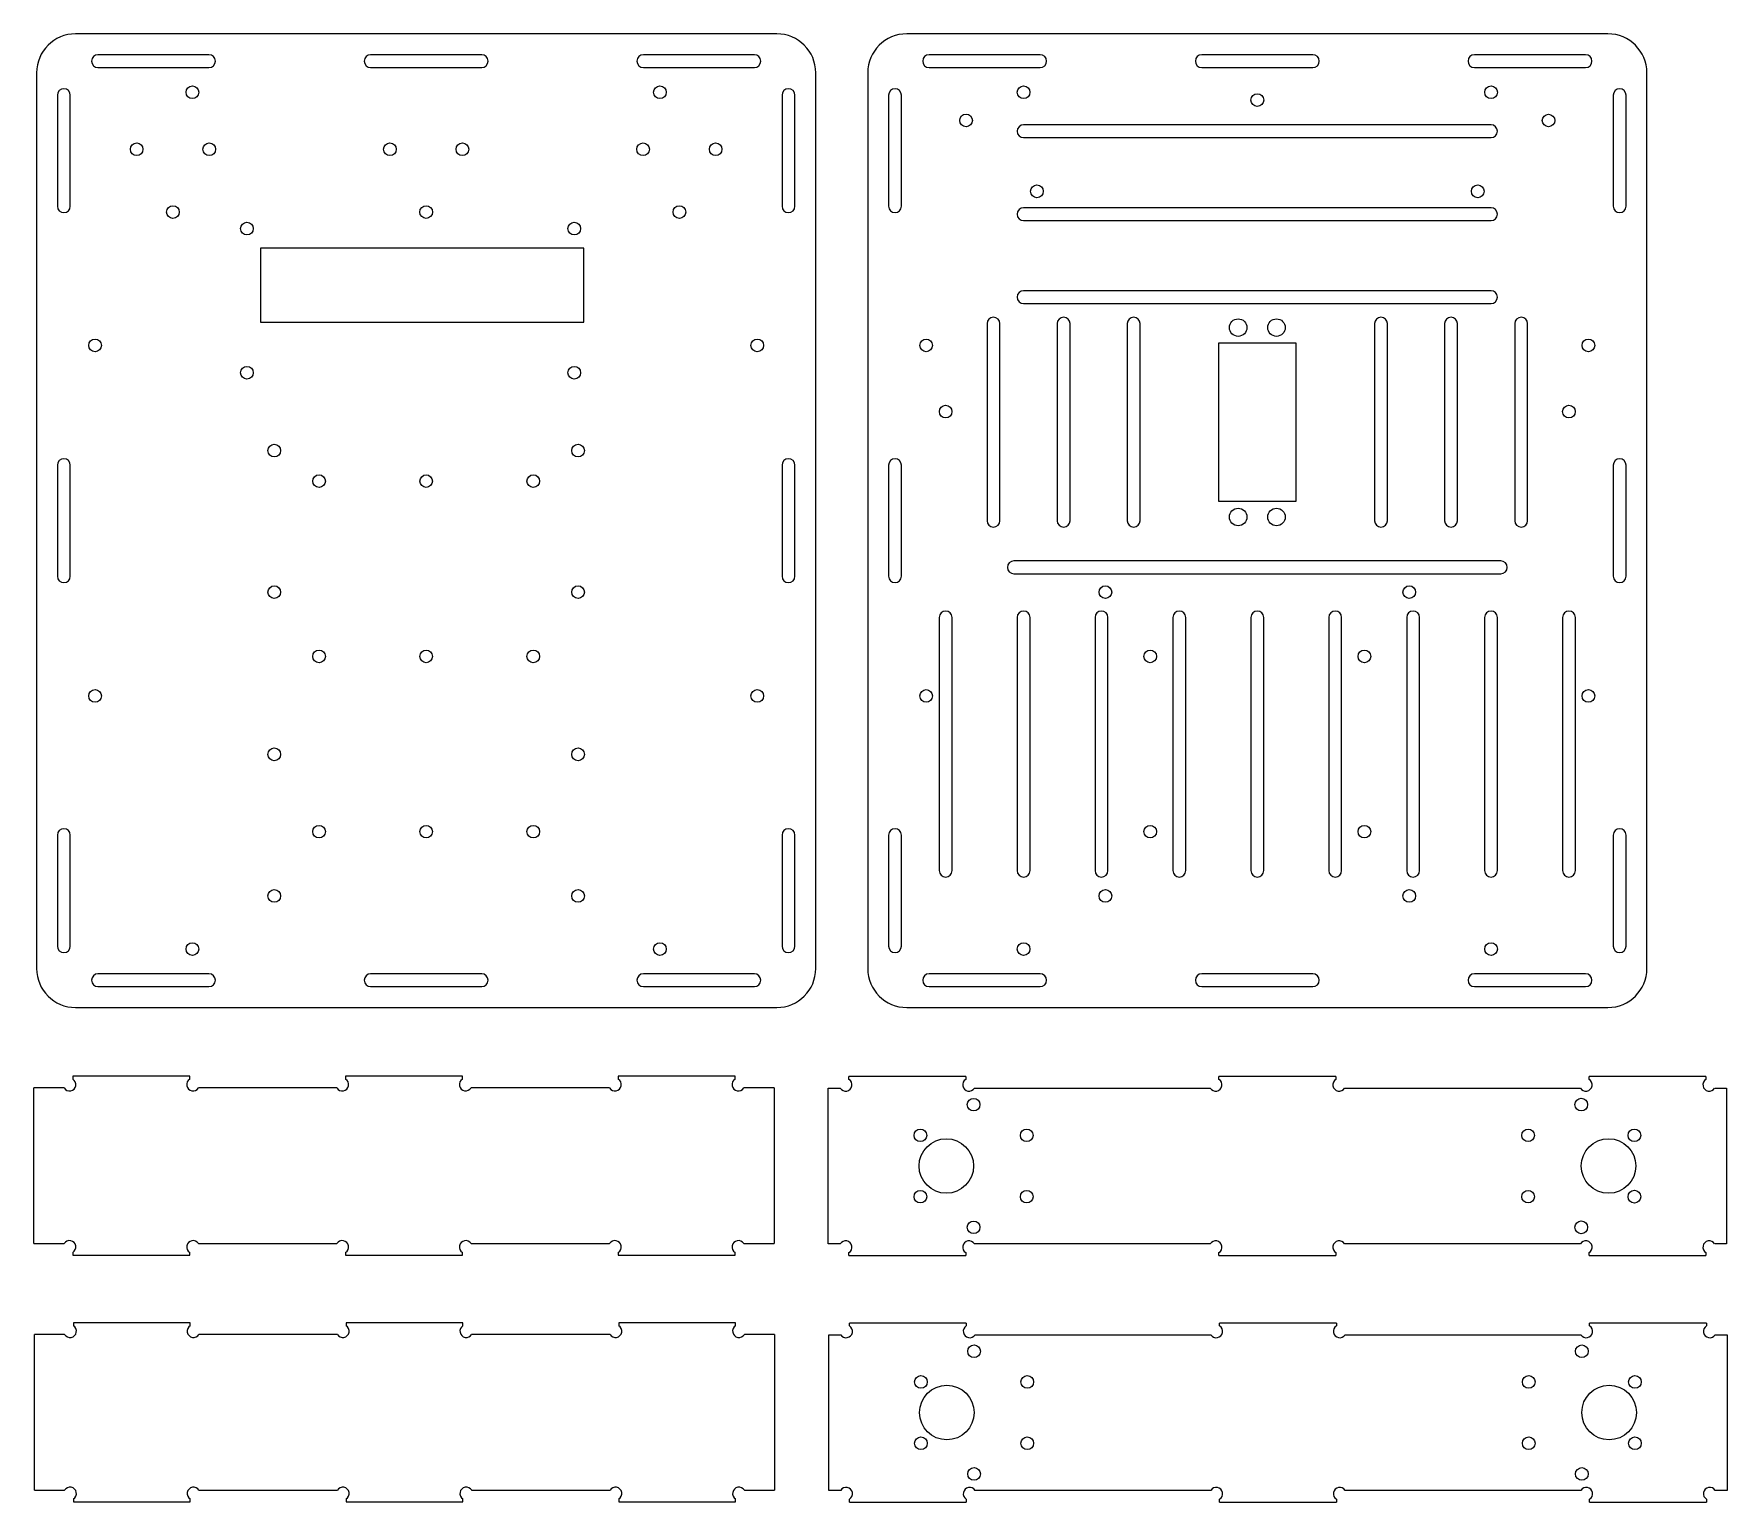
# Model space of a CAD drawing. Header units: millimetres. Extents: x 11 to 446, y 42 to 419.
import ezdxf

# ---------------------------------------------------------------- set-up
doc = ezdxf.new("R2010")
doc.units = ezdxf.units.MM

msp = doc.modelspace()

# ---------------------------------------------------------------- linework, layer by layer
at = {"color": 7, "linetype": 'Continuous', "lineweight": 15}
for p, q in [((201.72, 419.31), (21.72, 419.31)), ((415.07, 419.31), (235.07, 419.31)), ((55.97, 413.96), (27.47, 413.96)), ((125.97, 413.96), (97.47, 413.96)), ((195.97, 413.96), (167.47, 413.96)), ((269.32, 413.96), (240.82, 413.96)), ((339.32, 413.96), (310.82, 413.96)), ((409.32, 413.96), (380.82, 413.96)), ((11.72, 409.31), (11.72, 179.31)), ((27.47, 410.66), (55.97, 410.66)), ((97.47, 410.66), (125.97, 410.66)), ((167.47, 410.66), (195.97, 410.66)), ((211.72, 179.31), (211.72, 409.31)), ((225.07, 409.31), (225.07, 179.31)), ((240.82, 410.66), (269.32, 410.66)), ((310.82, 410.66), (339.32, 410.66)), ((380.82, 410.66), (409.32, 410.66)), ((425.07, 179.31), (425.07, 409.31)), ((17.07, 403.56), (17.07, 375.06)), ((20.37, 375.06), (20.37, 403.56)), ((203.07, 403.56), (203.07, 375.06)), ((206.37, 375.06), (206.37, 403.56)), ((230.42, 403.56), (230.42, 375.06)), ((233.72, 375.06), (233.72, 403.56)), ((416.42, 403.56), (416.42, 375.06)), ((419.72, 375.06), (419.72, 403.56)), ((385.07, 395.96), (265.07, 395.96)), ((265.07, 392.66), (385.07, 392.66)), ((385.07, 374.66), (265.07, 374.66)), ((265.07, 371.36), (385.07, 371.36)), ((152.22, 364.31), (69.22, 364.31)), ((69.22, 364.31), (69.22, 345.31)), ((152.22, 345.31), (152.22, 364.31)), ((385.07, 353.36), (265.07, 353.36)), ((265.07, 350.06), (385.07, 350.06)), ((69.22, 345.31), (152.22, 345.31)), ((255.69, 344.91), (255.69, 294.31)), ((258.99, 294.31), (258.99, 344.91)), ((273.69, 344.91), (273.69, 294.31)), ((276.99, 294.31), (276.99, 344.91)), ((291.69, 344.91), (291.69, 294.31)), ((294.99, 294.31), (294.99, 344.91)), ((355.15, 344.91), (355.15, 294.31)), ((358.45, 294.31), (358.45, 344.91)), ((373.15, 344.91), (373.15, 294.31)), ((376.45, 294.31), (376.45, 344.91)), ((391.15, 344.91), (391.15, 294.31)), ((394.45, 294.31), (394.45, 344.91)), ((335.07, 339.91), (315.07, 339.91)), ((315.07, 339.91), (315.07, 299.31)), ((335.07, 299.31), (335.07, 339.91)), ((17.07, 308.56), (17.07, 280.06)), ((20.37, 280.06), (20.37, 308.56)), ((203.07, 308.56), (203.07, 280.06)), ((206.37, 280.06), (206.37, 308.56)), ((230.42, 308.56), (230.42, 280.06)), ((233.72, 280.06), (233.72, 308.56)), ((416.42, 308.56), (416.42, 280.06)), ((419.72, 280.06), (419.72, 308.56)), ((315.07, 299.31), (335.07, 299.31)), ((387.57, 283.96), (262.57, 283.96)), ((262.57, 280.66), (387.57, 280.66)), ((243.42, 269.46), (243.42, 204.46)), ((246.72, 204.46), (246.72, 269.46)), ((263.42, 269.46), (263.42, 204.46)), ((266.72, 204.46), (266.72, 269.46)), ((283.42, 269.46), (283.42, 204.46)), ((286.72, 204.46), (286.72, 269.46)), ((303.42, 269.46), (303.42, 204.46)), ((306.72, 204.46), (306.72, 269.46)), ((323.42, 269.46), (323.42, 204.46)), ((326.72, 204.46), (326.72, 269.46)), ((343.42, 269.46), (343.42, 204.46)), ((346.72, 204.46), (346.72, 269.46)), ((363.42, 269.46), (363.42, 204.46)), ((366.72, 204.46), (366.72, 269.46)), ((383.42, 269.46), (383.42, 204.46)), ((386.72, 204.46), (386.72, 269.46)), ((403.42, 269.46), (403.42, 204.46)), ((406.72, 204.46), (406.72, 269.46)), ((17.07, 213.56), (17.07, 185.06)), ((20.37, 185.06), (20.37, 213.56)), ((203.07, 213.56), (203.07, 185.06)), ((206.37, 185.06), (206.37, 213.56)), ((230.42, 213.56), (230.42, 185.06)), ((233.72, 185.06), (233.72, 213.56)), ((416.42, 213.56), (416.42, 185.06)), ((419.72, 185.06), (419.72, 213.56)), ((55.97, 177.96), (27.47, 177.96)), ((27.47, 174.66), (55.97, 174.66)), ((125.97, 177.96), (97.47, 177.96)), ((97.47, 174.66), (125.97, 174.66)), ((195.97, 177.96), (167.47, 177.96)), ((167.47, 174.66), (195.97, 174.66)), ((269.32, 177.96), (240.82, 177.96)), ((240.82, 174.66), (269.32, 174.66)), ((339.32, 177.96), (310.82, 177.96)), ((310.82, 174.66), (339.32, 174.66)), ((409.32, 177.96), (380.82, 177.96)), ((380.82, 174.66), (409.32, 174.66)), ((21.72, 169.31), (201.72, 169.31)), ((235.07, 169.31), (415.07, 169.31)), ((18.78, 148.67), (11.02, 148.67)), ((11.02, 108.67), (11.02, 148.67)), ((21.02, 151.67), (21.02, 150.9)), ((51.02, 151.67), (21.02, 151.67)), ((51.02, 150.9), (51.02, 151.67)), ((88.78, 148.67), (53.25, 148.67)), ((91.02, 151.67), (91.02, 150.9)), ((121.02, 151.67), (91.02, 151.67)), ((121.02, 150.9), (121.02, 151.67)), ((158.78, 148.67), (123.25, 148.67)), ((161.02, 151.67), (161.02, 150.9)), ((191.02, 151.67), (161.02, 151.67)), ((191.02, 150.9), (191.02, 151.67)), ((201.02, 148.67), (193.25, 148.67)), ((201.02, 148.67), (201.02, 108.67)), ((214.93, 108.61), (214.93, 148.61)), ((214.93, 148.61), (218, 148.61)), ((220.23, 150.84), (220.23, 151.61)), ((250.23, 151.61), (220.23, 151.61)), ((250.23, 151.61), (250.23, 150.84)), ((252.47, 148.61), (313, 148.61)), ((315.23, 150.84), (315.23, 151.61)), ((345.23, 151.61), (315.23, 151.61)), ((345.23, 151.61), (345.23, 150.84)), ((347.47, 148.61), (408, 148.61)), ((410.23, 150.84), (410.23, 151.61)), ((440.23, 151.61), (410.23, 151.61)), ((440.23, 151.61), (440.23, 150.84)), ((442.47, 148.61), (445.53, 148.61)), ((445.53, 148.61), (445.53, 108.61)), ((11.02, 108.67), (18.78, 108.67)), ((53.25, 108.67), (88.78, 108.67)), ((123.25, 108.67), (158.78, 108.67)), ((193.25, 108.67), (201.02, 108.67)), ((21.02, 106.43), (21.02, 105.67)), ((21.02, 105.67), (51.02, 105.67)), ((51.02, 105.67), (51.02, 106.43)), ((91.02, 106.43), (91.02, 105.67)), ((91.02, 105.67), (121.02, 105.67)), ((121.02, 105.67), (121.02, 106.43)), ((161.02, 106.43), (161.02, 105.67)), ((161.02, 105.67), (191.02, 105.67)), ((191.02, 105.67), (191.02, 106.43)), ((218, 108.61), (214.93, 108.61)), ((220.23, 105.61), (220.23, 106.37)), ((220.23, 105.61), (250.23, 105.61)), ((250.23, 106.37), (250.23, 105.61)), ((313, 108.61), (252.47, 108.61)), ((315.23, 105.61), (315.23, 106.37)), ((315.23, 105.61), (345.23, 105.61)), ((345.23, 106.37), (345.23, 105.61)), ((408, 108.61), (347.47, 108.61)), ((410.23, 105.61), (410.23, 106.37)), ((410.23, 105.61), (440.23, 105.61)), ((440.23, 106.37), (440.23, 105.61)), ((445.53, 108.61), (442.47, 108.61)), ((21.16, 88.35), (21.16, 87.58)), ((51.16, 88.35), (21.16, 88.35)), ((51.16, 87.58), (51.16, 88.35)), ((91.16, 88.35), (91.16, 87.58)), ((121.16, 88.35), (91.16, 88.35)), ((121.16, 87.58), (121.16, 88.35)), ((161.16, 88.35), (161.16, 87.58)), ((191.16, 88.35), (161.16, 88.35)), ((191.16, 87.58), (191.16, 88.35)), ((220.37, 87.53), (220.37, 88.29)), ((250.37, 88.29), (220.37, 88.29)), ((250.37, 88.29), (250.37, 87.53)), ((315.37, 87.53), (315.37, 88.29)), ((345.37, 88.29), (315.37, 88.29)), ((345.37, 88.29), (345.37, 87.53)), ((410.37, 87.53), (410.37, 88.29)), ((440.37, 88.29), (410.37, 88.29)), ((440.37, 88.29), (440.37, 87.53)), ((18.92, 85.35), (11.16, 85.35)), ((11.16, 45.35), (11.16, 85.35)), ((88.92, 85.35), (53.39, 85.35)), ((158.92, 85.35), (123.39, 85.35)), ((201.16, 85.35), (193.39, 85.35)), ((201.16, 85.35), (201.16, 45.35)), ((215.07, 45.29), (215.07, 85.29)), ((215.07, 85.29), (218.13, 85.29)), ((252.6, 85.29), (313.13, 85.29)), ((347.6, 85.29), (408.13, 85.29)), ((442.6, 85.29), (445.67, 85.29)), ((445.67, 85.29), (445.67, 45.29)), ((11.16, 45.35), (18.92, 45.35)), ((53.39, 45.35), (88.92, 45.35)), ((123.39, 45.35), (158.92, 45.35)), ((193.39, 45.35), (201.16, 45.35)), ((218.13, 45.29), (215.07, 45.29)), ((313.13, 45.29), (252.6, 45.29)), ((408.13, 45.29), (347.6, 45.29)), ((445.67, 45.29), (442.6, 45.29)), ((21.16, 43.11), (21.16, 42.35)), ((21.16, 42.35), (51.16, 42.35)), ((51.16, 42.35), (51.16, 43.11)), ((91.16, 43.11), (91.16, 42.35)), ((91.16, 42.35), (121.16, 42.35)), ((121.16, 42.35), (121.16, 43.11)), ((161.16, 43.11), (161.16, 42.35)), ((161.16, 42.35), (191.16, 42.35)), ((191.16, 42.35), (191.16, 43.11)), ((220.37, 42.29), (220.37, 43.06)), ((220.37, 42.29), (250.37, 42.29)), ((250.37, 43.06), (250.37, 42.29)), ((315.37, 42.29), (315.37, 43.06)), ((315.37, 42.29), (345.37, 42.29)), ((345.37, 43.06), (345.37, 42.29)), ((410.37, 42.29), (410.37, 43.06)), ((410.37, 42.29), (440.37, 42.29)), ((440.37, 43.06), (440.37, 42.29))]:
    msp.add_line(p, q, dxfattribs=at)
for centre, radius in [((51.72, 404.31), 1.62), ((171.72, 404.31), 1.62), ((265.07, 404.31), 1.62), ((385.07, 404.31), 1.62), ((325.07, 402.31), 1.63), ((250.31, 397.07), 1.63), ((399.82, 397.07), 1.62), ((37.41, 389.69), 1.62), ((56.03, 389.69), 1.62), ((102.41, 389.69), 1.62), ((121.03, 389.69), 1.63), ((167.41, 389.69), 1.62), ((186.03, 389.69), 1.62), ((268.5, 378.88), 1.63), ((381.64, 378.88), 1.63), ((46.72, 373.56), 1.62), ((111.72, 373.56), 1.63), ((176.72, 373.56), 1.63), ((65.72, 369.31), 1.62), ((149.72, 369.31), 1.62), ((320.15, 343.89), 2.25), ((329.98, 343.89), 2.25), ((26.72, 339.31), 1.62), ((196.72, 339.31), 1.62), ((240.07, 339.31), 1.62), ((410.07, 339.31), 1.62), ((65.72, 332.31), 1.63), ((149.72, 332.31), 1.63), ((245.07, 322.31), 1.62), ((405.07, 322.31), 1.63), ((72.72, 312.31), 1.62), ((150.72, 312.31), 1.62), ((84.22, 304.46), 1.62), ((111.72, 304.46), 1.62), ((139.22, 304.46), 1.62), ((320.15, 295.25), 2.25), ((329.98, 295.25), 2.25), ((72.72, 275.96), 1.62), ((150.72, 275.96), 1.62), ((286.07, 275.96), 1.62), ((364.07, 275.96), 1.62), ((84.22, 259.46), 1.62), ((111.72, 259.46), 1.62), ((139.22, 259.46), 1.62), ((297.57, 259.46), 1.62), ((352.57, 259.46), 1.62), ((26.72, 249.31), 1.62), ((196.72, 249.31), 1.62), ((240.07, 249.31), 1.62), ((410.07, 249.31), 1.62), ((72.72, 234.31), 1.63), ((150.72, 234.31), 1.63), ((84.22, 214.46), 1.62), ((111.72, 214.46), 1.62), ((139.22, 214.46), 1.62), ((297.57, 214.46), 1.62), ((352.57, 214.46), 1.62), ((72.72, 197.96), 1.63), ((150.72, 197.96), 1.63), ((286.07, 197.96), 1.63), ((364.07, 197.96), 1.63), ((51.72, 184.31), 1.62), ((171.72, 184.31), 1.62), ((265.07, 184.31), 1.62), ((385.07, 184.31), 1.62), ((252.23, 144.36), 1.62), ((408.23, 144.36), 1.63), ((238.59, 136.48), 1.62), ((245.23, 128.61), 7), ((265.87, 136.48), 1.62), ((394.59, 136.48), 1.62), ((415.23, 128.61), 7), ((421.87, 136.48), 1.62), ((238.59, 120.73), 1.62), ((265.87, 120.73), 1.62), ((394.59, 120.73), 1.62), ((421.87, 120.73), 1.63), ((252.23, 112.86), 1.62), ((408.23, 112.86), 1.63), ((252.37, 81.04), 1.62), ((408.37, 81.04), 1.63), ((238.73, 73.17), 1.62), ((266.01, 73.17), 1.62), ((394.73, 73.17), 1.62), ((422.01, 73.17), 1.62), ((245.37, 65.29), 7), ((415.37, 65.29), 7), ((238.73, 57.42), 1.62), ((266.01, 57.42), 1.62), ((394.73, 57.42), 1.62), ((422.01, 57.42), 1.63), ((252.37, 49.54), 1.62), ((408.37, 49.54), 1.63)]:
    msp.add_circle(centre, radius, dxfattribs=at)
for centre, radius, start, end in [((21.72, 409.31), 10, 90, 180), ((201.72, 409.31), 10, 0, 90), ((235.07, 409.31), 10, 90, 180), ((415.07, 409.31), 10, 0, 90), ((27.47, 412.31), 1.65, 90, 270), ((55.97, 412.31), 1.65, 270, 90), ((97.47, 412.31), 1.65, 90, 270), ((125.97, 412.31), 1.65, 270, 90), ((167.47, 412.31), 1.65, 90, 270), ((195.97, 412.31), 1.65, 270, 90), ((240.82, 412.31), 1.65, 90, 270), ((269.32, 412.31), 1.65, 270, 90), ((310.82, 412.31), 1.65, 90, 270), ((339.32, 412.31), 1.65, 270, 90), ((380.82, 412.31), 1.65, 90, 270), ((409.32, 412.31), 1.65, 270, 90), ((18.72, 403.56), 1.65, 0, 180), ((204.72, 403.56), 1.65, 0, 180), ((232.07, 403.56), 1.65, 0, 180), ((418.07, 403.56), 1.65, 0, 180), ((265.07, 394.31), 1.65, 90, 270), ((385.07, 394.31), 1.65, 270, 90), ((18.72, 375.06), 1.65, 180, 0), ((204.72, 375.06), 1.65, 180, 0), ((232.07, 375.06), 1.65, 180, 0), ((265.07, 373.01), 1.65, 90, 270), ((385.07, 373.01), 1.65, 270, 90), ((418.07, 375.06), 1.65, 180, 0), ((265.07, 351.71), 1.65, 90, 270), ((385.07, 351.71), 1.65, 270, 90), ((257.34, 344.91), 1.65, 0, 180), ((275.34, 344.91), 1.65, 0, 180), ((293.34, 344.91), 1.65, 0, 180), ((356.8, 344.91), 1.65, 0, 180), ((374.8, 344.91), 1.65, 0, 180), ((392.8, 344.91), 1.65, 0, 180), ((18.72, 308.56), 1.65, 0, 180), ((204.72, 308.56), 1.65, 0, 180), ((232.07, 308.56), 1.65, 0, 180), ((418.07, 308.56), 1.65, 0, 180), ((257.34, 294.31), 1.65, 180, 0), ((275.34, 294.31), 1.65, 180, 0), ((293.34, 294.31), 1.65, 180, 0), ((356.8, 294.31), 1.65, 180, 0), ((374.8, 294.31), 1.65, 180, 0), ((392.8, 294.31), 1.65, 180, 0), ((262.57, 282.31), 1.65, 90, 270), ((387.57, 282.31), 1.65, 270, 90), ((18.72, 280.06), 1.65, 180, 0), ((204.72, 280.06), 1.65, 180, 0), ((232.07, 280.06), 1.65, 180, 0), ((418.07, 280.06), 1.65, 180, 0), ((245.07, 269.46), 1.65, 0, 180), ((265.07, 269.46), 1.65, 0, 180), ((285.07, 269.46), 1.65, 0, 180), ((305.07, 269.46), 1.65, 0, 180), ((325.07, 269.46), 1.65, 0, 180), ((345.07, 269.46), 1.65, 0, 180), ((365.07, 269.46), 1.65, 0, 180), ((385.07, 269.46), 1.65, 0, 180), ((405.07, 269.46), 1.65, 0, 180), ((18.72, 213.56), 1.65, 0, 180), ((204.72, 213.56), 1.65, 0, 180), ((232.07, 213.56), 1.65, 0, 180), ((418.07, 213.56), 1.65, 0, 180), ((245.07, 204.46), 1.65, 180, 0), ((265.07, 204.46), 1.65, 180, 0), ((285.07, 204.46), 1.65, 180, 0), ((305.07, 204.46), 1.65, 180, 0), ((325.07, 204.46), 1.65, 180, 0), ((345.07, 204.46), 1.65, 180, 0), ((365.07, 204.46), 1.65, 180, 0), ((385.07, 204.46), 1.65, 180, 0), ((405.07, 204.46), 1.65, 180, 0), ((18.72, 185.06), 1.65, 180, 0), ((204.72, 185.06), 1.65, 180, 0), ((232.07, 185.06), 1.65, 180, 0), ((418.07, 185.06), 1.65, 180, 0), ((21.72, 179.31), 10, 180, 270), ((201.72, 179.31), 10, 270, 0), ((235.07, 179.31), 10, 180, 270), ((415.07, 179.31), 10, 270, 0), ((27.47, 176.31), 1.65, 90, 270), ((55.97, 176.31), 1.65, 270, 90), ((97.47, 176.31), 1.65, 90, 270), ((125.97, 176.31), 1.65, 270, 90), ((167.47, 176.31), 1.65, 90, 270), ((195.97, 176.31), 1.65, 270, 90), ((240.82, 176.31), 1.65, 90, 270), ((269.32, 176.31), 1.65, 270, 90), ((310.82, 176.31), 1.65, 90, 270), ((339.32, 176.31), 1.65, 270, 90), ((380.82, 176.31), 1.65, 90, 270), ((409.32, 176.31), 1.65, 270, 90), ((20.17, 149.52), 1.63, 211.5389, 58.4611), ((51.87, 149.52), 1.63, 121.5389, 328.4611), ((90.17, 149.52), 1.63, 211.5389, 58.4611), ((121.87, 149.52), 1.62, 121.5389, 328.4611), ((160.17, 149.52), 1.63, 211.5389, 58.4611), ((191.87, 149.52), 1.63, 121.5389, 328.4611), ((219.38, 149.46), 1.63, 211.5389, 58.4611), ((251.08, 149.46), 1.63, 121.5389, 328.4611), ((314.38, 149.46), 1.63, 211.5389, 58.4611), ((346.08, 149.46), 1.63, 121.5389, 328.4611), ((409.38, 149.46), 1.63, 211.5389, 58.4611), ((441.08, 149.46), 1.63, 121.5389, 328.4611), ((20.17, 107.82), 1.63, 301.5389, 148.4611), ((51.87, 107.82), 1.63, 31.5389, 238.4611), ((90.17, 107.82), 1.63, 301.5389, 148.4611), ((121.87, 107.82), 1.63, 31.5389, 238.4611), ((160.17, 107.82), 1.63, 301.5389, 148.4611), ((191.87, 107.82), 1.63, 31.5389, 238.4611), ((219.38, 107.76), 1.63, 301.5389, 148.4611), ((251.08, 107.76), 1.63, 31.5389, 238.4611), ((314.38, 107.76), 1.63, 301.5389, 148.4611), ((346.08, 107.76), 1.63, 31.5389, 238.4611), ((409.38, 107.76), 1.63, 301.5389, 148.4611), ((441.08, 107.76), 1.63, 31.5389, 238.4611), ((20.31, 86.2), 1.63, 211.5389, 58.4611), ((52.01, 86.2), 1.63, 121.5389, 328.4611), ((90.31, 86.2), 1.63, 211.5389, 58.4611), ((122.01, 86.2), 1.62, 121.5389, 328.4611), ((160.31, 86.2), 1.63, 211.5389, 58.4611), ((192.01, 86.2), 1.63, 121.5389, 328.4611), ((219.52, 86.14), 1.63, 211.5389, 58.4611), ((251.22, 86.14), 1.63, 121.5389, 328.4611), ((314.52, 86.14), 1.63, 211.5389, 58.4611), ((346.22, 86.14), 1.63, 121.5389, 328.4611), ((409.52, 86.14), 1.63, 211.5389, 58.4611), ((441.22, 86.14), 1.63, 121.5389, 328.4611), ((20.31, 44.5), 1.63, 301.5389, 148.4611), ((52.01, 44.5), 1.63, 31.5389, 238.4611), ((90.31, 44.5), 1.63, 301.5389, 148.4611), ((122.01, 44.5), 1.63, 31.5389, 238.4611), ((160.31, 44.5), 1.63, 301.5389, 148.4611), ((192.01, 44.5), 1.63, 31.5389, 238.4611), ((219.52, 44.44), 1.63, 301.5389, 148.4611), ((251.22, 44.44), 1.63, 31.5389, 238.4611), ((314.52, 44.44), 1.63, 301.5389, 148.4611), ((346.22, 44.44), 1.63, 31.5389, 238.4611), ((409.52, 44.44), 1.63, 301.5389, 148.4611), ((441.22, 44.44), 1.63, 31.5389, 238.4611)]:
    msp.add_arc(centre, radius, start, end, dxfattribs=at)

doc.saveas('drawing.dxf')
